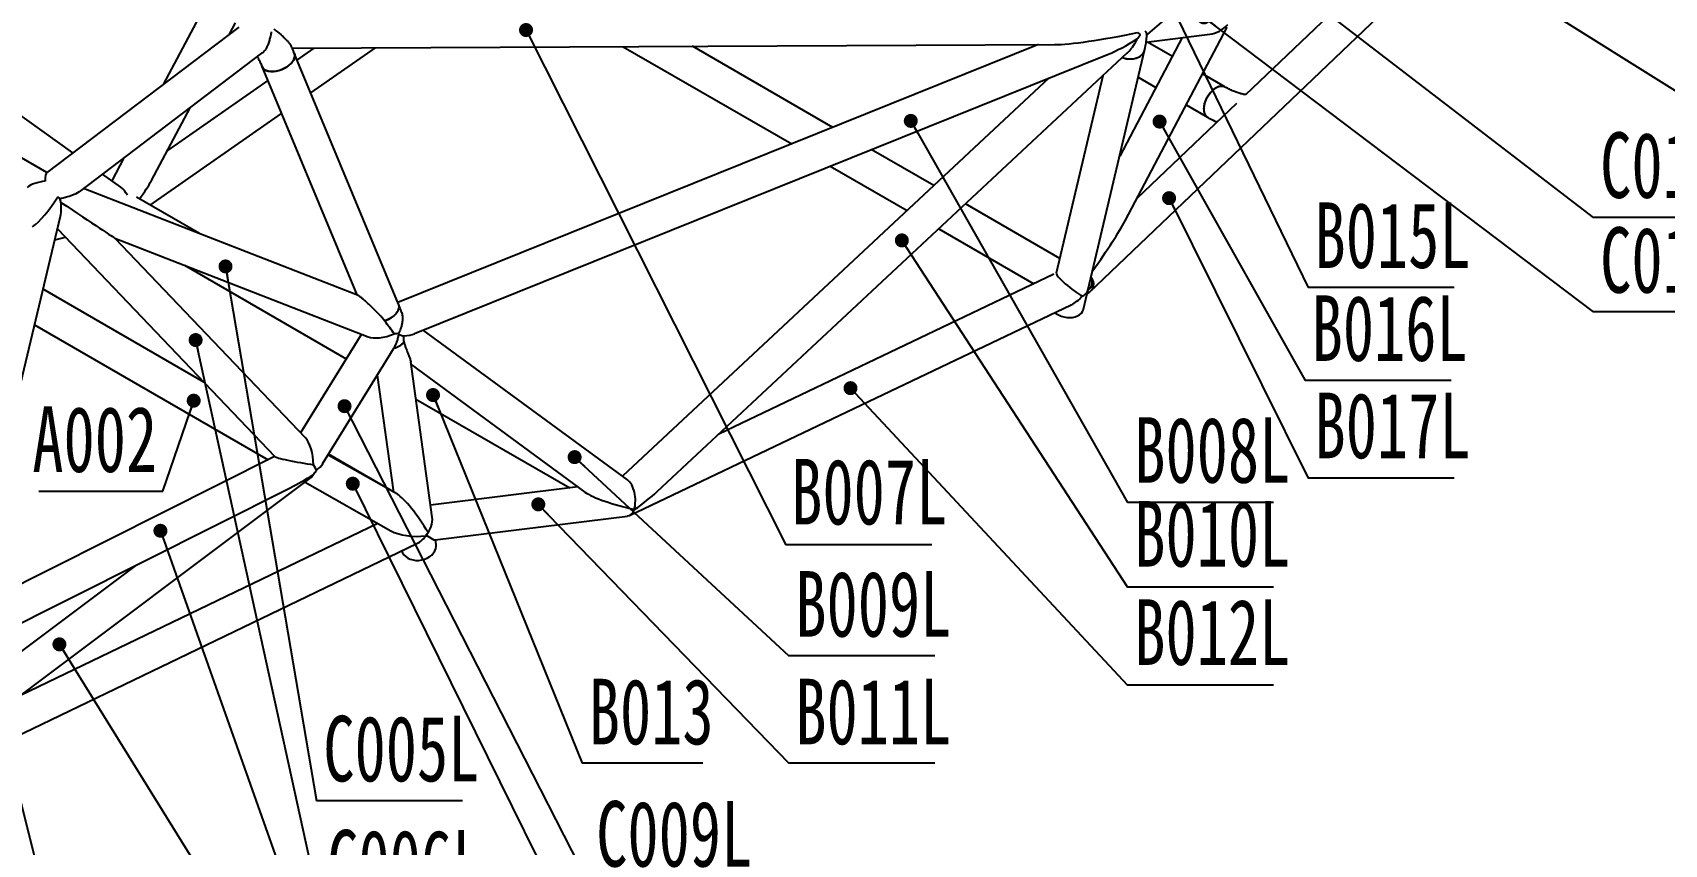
# Model space of a CAD drawing. Header units: millimetres. Extents: x 0 to 420, y 0 to 297.
# Drawn here: x 241.5 to 360, y 99.6 to 158.5 of the extents above; entities that cross this region are included whole.
import ezdxf

# ---------------------------------------------------------------- set-up
doc = ezdxf.new("R2010")
doc.units = ezdxf.units.MM
for name, color, linetype in [('A', 7, 'Continuous'), ('B', 7, 'Continuous'), ('C', 7, 'Continuous')]:
    doc.layers.add(name, color=color, linetype=linetype)
doc.styles.add('SLDTEXTSTYLE1', font='TXT', dxfattribs={"width": 0.7})
doc.dimstyles.new('SLDDIMSTYLE0', dxfattribs={"dimtxt": 0.18, "dimasz": 1.016, "dimexe": 0, "dimexo": 0.0625, "dimgap": 0, "dimtad": 0, "dimtih": 1, "dimtoh": 1, "dimdec": 0, "dimrnd": 1e-09, "dimzin": 0, "dimdsep": 46, "dimtxsty": 'Standard', "dimblk1": 'DOT', "dimblk2": 'DOT', "dimsah": 1, "dimcen": 0.09, "dimadec": 0, "dimazin": 0, "dimtfac": 1.016, "dimtdec": 0, "dimtofl": 0, "dimtmove": 0, "dimatfit": 3, "dimldrblk": 'DOT', "dimfxl": 0, "dimfrac": 2, "dimtolj": 1, "dimtzin": 0, "dimarcsym": 0})

# ---------------------------------------------------------------- blocks, each defined once
blk = doc.blocks.new('SW_NOTE_2')
at = {"layer": 'A', "color": 0}
blk.add_line((-9.01, 0), (0, 0), dxfattribs=at)
at = {"layer": 'A', "color": 0, "insert": (-9.49, 6.15), "char_height": 4.762, "attachment_point": 1, "style": 'SLDTEXTSTYLE1'}
blk.add_mtext('A002', dxfattribs=at)
blk = doc.blocks.new('_DOT')
at = {"color": 0, "linetype": 'ByBlock', "lineweight": -2}
blk.add_line((-0.5, 0), (-1, 0), dxfattribs=at)
at = {"color": 0, "linetype": 'ByBlock', "const_width": 0.5}
blk.add_lwpolyline([(-0.25, 0, 1), (0.25, 0, 1)], format="xyb", close=True, dxfattribs=at)
blk = doc.blocks.new('SW_NOTE_15')
at = {"layer": 'B', "color": 0}
blk.add_line((10.61, 0), (0, 0), dxfattribs=at)
at = {"layer": 'B', "color": 0, "insert": (0.4, 6.25), "char_height": 4.762, "attachment_point": 1, "style": 'SLDTEXTSTYLE1'}
blk.add_mtext('B007L', dxfattribs=at)
blk = doc.blocks.new('SW_NOTE_16')
at = {"layer": 'B', "color": 0}
blk.add_line((10.61, 0), (0, 0), dxfattribs=at)
at = {"layer": 'B', "color": 0, "insert": (0.48, 6.2), "char_height": 4.762, "attachment_point": 1, "style": 'SLDTEXTSTYLE1'}
blk.add_mtext('B008L', dxfattribs=at)
blk = doc.blocks.new('SW_NOTE_17')
at = {"layer": 'B', "color": 0}
blk.add_line((10.61, 0), (0, 0), dxfattribs=at)
at = {"layer": 'B', "color": 0, "insert": (0.48, 6.26), "char_height": 4.762, "attachment_point": 1, "style": 'SLDTEXTSTYLE1'}
blk.add_mtext('B010L', dxfattribs=at)
blk = doc.blocks.new('SW_NOTE_18')
at = {"layer": 'B', "color": 0}
blk.add_line((10.61, 0), (0, 0), dxfattribs=at)
at = {"layer": 'B', "color": 0, "insert": (0.48, 6.23), "char_height": 4.762, "attachment_point": 1, "style": 'SLDTEXTSTYLE1'}
blk.add_mtext('B012L', dxfattribs=at)
blk = doc.blocks.new('SW_NOTE_19')
at = {"layer": 'B', "color": 0}
blk.add_line((10.61, 0), (0, 0), dxfattribs=at)
at = {"layer": 'B', "color": 0, "insert": (0.47, 6.15), "char_height": 4.762, "attachment_point": 1, "style": 'SLDTEXTSTYLE1'}
blk.add_mtext('B009L', dxfattribs=at)
blk = doc.blocks.new('SW_NOTE_20')
at = {"layer": 'B', "color": 0}
blk.add_line((10.61, 0), (0, 0), dxfattribs=at)
at = {"layer": 'B', "color": 0, "insert": (0.47, 6.14), "char_height": 4.762, "attachment_point": 1, "style": 'SLDTEXTSTYLE1'}
blk.add_mtext('B011L', dxfattribs=at)
blk = doc.blocks.new('SW_NOTE_21')
at = {"layer": 'B', "color": 0}
blk.add_line((8.77, 0), (0, 0), dxfattribs=at)
at = {"layer": 'B', "color": 0, "insert": (0.49, 6.14), "char_height": 4.762, "attachment_point": 1, "style": 'SLDTEXTSTYLE1'}
blk.add_mtext('B013', dxfattribs=at)
blk = doc.blocks.new('SW_NOTE_30')
at = {"layer": 'B', "color": 0}
blk.add_line((10.61, 0), (0, 0), dxfattribs=at)
at = {"layer": 'B', "color": 0, "insert": (0.45, 6.18), "char_height": 4.762, "attachment_point": 1, "style": 'SLDTEXTSTYLE1'}
blk.add_mtext('B015L', dxfattribs=at)
blk = doc.blocks.new('SW_NOTE_31')
at = {"layer": 'B', "color": 0}
blk.add_line((10.61, 0), (0, 0), dxfattribs=at)
at = {"layer": 'B', "color": 0, "insert": (0.47, 6.18), "char_height": 4.762, "attachment_point": 1, "style": 'SLDTEXTSTYLE1'}
blk.add_mtext('B016L', dxfattribs=at)
blk = doc.blocks.new('SW_NOTE_32')
at = {"layer": 'B', "color": 0}
blk.add_line((10.61, 0), (0, 0), dxfattribs=at)
at = {"layer": 'B', "color": 0, "insert": (0.45, 6.21), "char_height": 4.762, "attachment_point": 1, "style": 'SLDTEXTSTYLE1'}
blk.add_mtext('B017L', dxfattribs=at)
blk = doc.blocks.new('SW_NOTE_40')
at = {"layer": 'C', "color": 0}
blk.add_line((10.61, 0), (0, 0), dxfattribs=at)
at = {"layer": 'C', "color": 0, "insert": (0.49, 6.17), "char_height": 4.762, "attachment_point": 1, "style": 'SLDTEXTSTYLE1'}
blk.add_mtext('C005L', dxfattribs=at)
blk = doc.blocks.new('SW_NOTE_41')
at = {"layer": 'C', "color": 0}
blk.add_line((10.61, 0), (0, 0), dxfattribs=at)
at = {"layer": 'C', "color": 0, "insert": (0.41, 6.16), "char_height": 4.762, "attachment_point": 1, "style": 'SLDTEXTSTYLE1'}
blk.add_mtext('C006L', dxfattribs=at)
blk = doc.blocks.new('SW_NOTE_44')
at = {"layer": 'C', "color": 0}
blk.add_line((10.61, 0), (0, 0), dxfattribs=at)
at = {"layer": 'C', "color": 0, "insert": (0.43, 6.25), "char_height": 4.762, "attachment_point": 1, "style": 'SLDTEXTSTYLE1'}
blk.add_mtext('C009L', dxfattribs=at)
blk = doc.blocks.new('SW_NOTE_57')
at = {"layer": 'C', "color": 0}
blk.add_line((10.61, 0), (0, 0), dxfattribs=at)
at = {"layer": 'C', "color": 0, "insert": (0.5, 6.15), "char_height": 4.762, "attachment_point": 1, "style": 'SLDTEXTSTYLE1'}
blk.add_mtext('C012L', dxfattribs=at)
blk = doc.blocks.new('SW_NOTE_58')
at = {"layer": 'C', "color": 0}
blk.add_line((10.61, 0), (0, 0), dxfattribs=at)
at = {"layer": 'C', "color": 0, "insert": (0.5, 6.18), "char_height": 4.762, "attachment_point": 1, "style": 'SLDTEXTSTYLE1'}
blk.add_mtext('C013L', dxfattribs=at)

msp = doc.modelspace()

# ---------------------------------------------------------------- linework, layer by layer
at = {"color": 7, "linetype": 'Continuous', "lineweight": 25}
for p, q in [((322.51, 158.44), (335.74, 169.81)), ((318.27, 139.7), (346.91, 167.03)), ((242.49, 148.39), (215.07, 164.22)), ((339.87, 163.82), (329.6, 154.03)), ((254.39, 161.25), (250.94, 154.79)), ((244.38, 149.82), (230.57, 159.7)), ((256.45, 158.96), (242.47, 148.38)), ((255.76, 158.44), (256.2, 159.26)), ((320.85, 144.87), (328.28, 158.94)), ((325.01, 158.19), (320.46, 149.57)), ((322.38, 157.85), (327.01, 158.44)), ((322.44, 158.35), (322.45, 158.4)), ((322.44, 158.38), (322.44, 158.38)), ((324.29, 156.82), (322.48, 157.86)), ((244.86, 147), (258.13, 157.05)), ((260.32, 157.42), (315.73, 157.68)), ((268.05, 138.83), (260.48, 157.06)), ((261.9, 157.42), (260.68, 156.57)), ((261.68, 154.17), (266.37, 157.45)), ((314.55, 157.68), (268, 138.95)), ((269.21, 136.69), (319.58, 156.96)), ((284.38, 157.53), (296.63, 150.47)), ((286.86, 125.22), (321.01, 157.08)), ((299.62, 151.67), (289.42, 157.56)), ((318.18, 139.91), (322.27, 157.26)), ((258.13, 156.08), (265.02, 139.5)), ((319.23, 155.41), (315.85, 141.07)), ((328.11, 154.61), (326.49, 155.55)), ((258.55, 155.08), (251.26, 149.99)), ((315.33, 155.26), (284.32, 126.33)), ((321.81, 155.32), (323.1, 154.57)), ((250.1, 147.81), (252.92, 153.1)), ((328.96, 153.41), (321.71, 146.5)), ((325.3, 153.3), (326.84, 152.41)), ((250.01, 146.02), (259.55, 152.68)), ((248.1, 149.45), (247.21, 147.79)), ((306.95, 147.44), (302.41, 150.06)), ((247.88, 147.32), (246.54, 148.27)), ((299.42, 148.85), (305.01, 145.63)), ((265.08, 139.48), (245.16, 147.23)), ((253.6, 143.95), (249, 146.6)), ((316.1, 142.15), (309.25, 146.11)), ((236.33, 115.25), (243.49, 145.22)), ((243.08, 143.49), (243.86, 143.69)), ((243.27, 144.31), (259.07, 127.76)), ((261.29, 129.11), (247.44, 143.62)), ((247.44, 143.62), (265.84, 136.46)), ((307.31, 144.3), (314.22, 140.31)), ((252.5, 141.65), (264.26, 134.86)), ((315.67, 141), (291.32, 129.39)), ((253.91, 133.16), (242.22, 139.91)), ((284.85, 123.49), (316.93, 138.79)), ((317.84, 138.47), (318.18, 139.91)), ((241.61, 137.33), (258.58, 127.53)), ((265.37, 136.64), (260.94, 129.48)), ((284.7, 126.06), (269.84, 136.95)), ((262.54, 127.24), (267.7, 135.59)), ((267.7, 135.59), (267.72, 135.63)), ((270.5, 123.36), (268.94, 134.64)), ((268.97, 134.44), (281.6, 125.18)), ((266.46, 133.59), (266.53, 133.55)), ((266.51, 133.67), (267.69, 125.18)), ((269.32, 131.94), (280.5, 125.48)), ((259.05, 127.77), (236.63, 116.51)), ((267.98, 125.02), (262.93, 127.87)), ((267.68, 125.21), (262.97, 127.93)), ((232.73, 104.52), (261.61, 126.16)), ((261.26, 125.9), (267.49, 122.37)), ((235.7, 113.2), (260.18, 125.5)), ((281.09, 125.56), (270.38, 124.23)), ((270.71, 121.71), (284.7, 123.44)), ((266.55, 122.9), (240.58, 110.4)), ((199.76, 87.93), (269.38, 121.44)), ((270.05, 122.06), (270.1, 122.09)), ((270.78, 121.38), (270.73, 121.71)), ((248.99, 119.88), (233.01, 107.9))]:
    msp.add_line(p, q, dxfattribs=at)
at = {"color": 7, "linetype": 'Continuous', "lineweight": 25, "flags": 128}
for points in [[(260.48, 157.06), (260.51, 156.95), (260.51, 156.81), (260.48, 156.67), (260.41, 156.53), (260.31, 156.39), (260.18, 156.25), (260.03, 156.12), (259.86, 156.01), (259.67, 155.91), (259.47, 155.83), (259.26, 155.77), (259.06, 155.74), (258.86, 155.72), (258.68, 155.74), (258.51, 155.77), (258.37, 155.83), (258.26, 155.91), (258.17, 156.01), (258.13, 156.08)], [(258.44, 155.8), (258.59, 155.75), (258.77, 155.73), (258.96, 155.73), (259.16, 155.75), (259.36, 155.8), (259.57, 155.87), (259.76, 155.96), (259.95, 156.06), (260.11, 156.19), (260.25, 156.32), (260.36, 156.46), (260.45, 156.6), (260.5, 156.74), (260.51, 156.88), (260.5, 157.01), (260.48, 157.06)], [(320.65, 156.74), (320.83, 156.69), (321.04, 156.65), (321.26, 156.64), (321.46, 156.66), (321.65, 156.7), (321.83, 156.76), (321.98, 156.85), (322.11, 156.96), (322.2, 157.08), (322.26, 157.22), (322.27, 157.26)], [(326.58, 153), (326.59, 153.18), (326.63, 153.37), (326.69, 153.57), (326.78, 153.76), (326.88, 153.95), (327.01, 154.13), (327.14, 154.28), (327.29, 154.42), (327.44, 154.53), (327.59, 154.61), (327.74, 154.66), (327.88, 154.67), (328.01, 154.66), (328.11, 154.61)], [(328.11, 154.61), (328.07, 154.64), (327.95, 154.67), (327.81, 154.67), (327.67, 154.64), (327.51, 154.57), (327.36, 154.48), (327.21, 154.35), (327.07, 154.21), (326.94, 154.04), (326.83, 153.86), (326.73, 153.67), (326.66, 153.47), (326.61, 153.27), (326.58, 153.09), (326.58, 152.91), (326.61, 152.75), (326.66, 152.61), (326.73, 152.5), (326.83, 152.42), (326.84, 152.41)], [(267.05, 137.6), (267.14, 137.64), (267.34, 137.73), (267.52, 137.83), (267.68, 137.96), (267.82, 138.09), (267.94, 138.23), (268.02, 138.37), (268.07, 138.51), (268.09, 138.65), (268.07, 138.78), (268.05, 138.83)], [(268.05, 138.83), (268.08, 138.72), (268.08, 138.58), (268.05, 138.44), (267.98, 138.3), (267.89, 138.16), (267.76, 138.02), (267.6, 137.89), (267.43, 137.78), (267.24, 137.68), (267.06, 137.61)], [(315.74, 138.22), (315.83, 138.15), (316.01, 138.05), (316.2, 137.96), (316.41, 137.9), (316.62, 137.87), (316.83, 137.85), (317.03, 137.87), (317.23, 137.91), (317.4, 137.98), (317.55, 138.06), (317.68, 138.17), (317.77, 138.3), (317.84, 138.44), (317.84, 138.47)], [(268.29, 120.92), (268.35, 120.77), (268.45, 120.62), (268.58, 120.5), (268.73, 120.39), (268.91, 120.31), (269.11, 120.25), (269.32, 120.22), (269.53, 120.22), (269.74, 120.25), (269.95, 120.3), (270.14, 120.38), (270.32, 120.49), (270.48, 120.61), (270.6, 120.76), (270.7, 120.91), (270.76, 121.08), (270.78, 121.24), (270.78, 121.38)]]:
    msp.add_lwpolyline(points, dxfattribs=at)
at = {"color": 7, "linetype": 'Continuous', "lineweight": 25}
for centre, radius, start, end in [((321.21, 158.23), 1.59, 249.5617, 296.0875), ((321.57, 157.44), 0.723, 297.699, 345.0476), ((258.62, 156.3), 0.527, 204.0719, 250.5101), ((327.22, 152.93), 0.641, 174.4803, 234.2037), ((317.44, 140.12), 0.769, 292.1129, 343.8887), ((267.41, 136.95), 1.36, 283.6099, 320.5499), ((267.39, 136.98), 1.39, 284.3806, 319.8956)]:
    msp.add_arc(centre, radius, start, end, dxfattribs=at)
for centre, major_axis, ratio, start_param, end_param in [((327.27, 159.75), (1.34, 0.93), 0.708074, 4.079124, 5.026375), ((321.19, 158.98), (6.04, 1.19), 0.086904, 3.568321, 4.790374), ((321.19, 158.98), (3.47, 2.21), 0.252507, 4.077265, 4.70862), ((321.19, 158.98), (1.91, 0.85), 0.557807, 5.166326, 5.206525), ((242.58, 146.87), (-0.09, 1.52), 0.126485, 0.083692, 0.937996), ((242.58, 146.87), (1.85, 0.11), 0.48642, 1.654489, 2.508793), ((247.65, 145.92), (-0.36, 1.55), 0.599385, 5.131605, 5.683306), ((247.65, 145.92), (2.7, 3.04), 0.213368, 5.080101, 5.556582), ((242.58, 146.87), (1.73, 2.64), 0.232126, 3.716106, 4.771915), ((242.58, 146.87), (1.13, -0.74), 0.166203, 0.743087, 0.996283), ((242.58, 146.87), (2.41, 0.34), 0.211418, 5.049061, 5.921301), ((242.58, 146.87), (-0.83, 1.58), 0.364803, 4.110401, 4.290979), ((242.58, 146.87), (-0.57, 2.13), 0.366568, 3.734421, 4.417981), ((242.58, 146.87), (4.86, -3.25), 0.002037, 4.909019, 6.274025), ((316.95, 140.2), (4.18, 5.53), 0.089127, 4.974109, 5.782663), ((316.95, 140.2), (1.09, -0.88), 0.140499, 3.194239, 5.621267), ((316.95, 140.2), (1.62, 0.19), 0.623003, 5.431655, 6.686769), ((316.95, 140.2), (1.13, 1.41), 0.615563, 4.05047, 4.645102), ((267.25, 137.27), (1.68, 0.56), 0.414287, 3.603271, 4.864355), ((267.25, 137.27), (2.28, -0.29), 0.302699, 5.2926, 5.784732), ((261.16, 127.41), (-0.19, 1.86), 0.375463, 4.538776, 5.830668), ((261.16, 127.41), (2.1, -0.36), 0.061389, 3.224362, 5.074064), ((261.16, 127.41), (-0.888, 0.969), 0.321484, 3.657046, 4.177102), ((261.16, 127.41), (-0.888, 0.969), 0.321484, 3.657046, 4.177102), ((261.16, 127.41), (1.5, 0.38), 0.614264, 5.223781, 5.714834), ((261.16, 127.41), (4.36, 2.7), 0.232117, 4.345886, 4.730777), ((261.16, 127.41), (-0.09, 1.39), 0.671031, 3.554742, 3.902857), ((261.16, 127.41), (0.03, 1.33), 0.781434, 3.921244, 4.168438), ((261.16, 127.41), (2.31, -0.06), 0.322464, 5.10715, 5.132938), ((261.16, 127.41), (-0.38, 1.49), 0.583462, 4.077595, 4.144038), ((284.42, 124.69), (-0.09, 1.49), 0.56454, 4.158579, 5.845966), ((269.3, 122.81), (-1.52, 2.24), 0.169351, 4.344113, 5.953516), ((284.42, 124.69), (3.03, -0.79), 0.179746, 3.566681, 5.00693), ((284.42, 124.69), (3.63, 2.47), 0.24844, 4.760379, 5.267241), ((269.3, 122.81), (0.88, 1.14), 0.737066, 4.61423, 5.654675), ((284.42, 124.69), (-0.36, 1.23), 0.611618, 3.042728, 4.232695), ((284.42, 124.69), (-0.36, 1.23), 0.611618, 3.042728, 4.232695), ((284.42, 124.69), (1.69, 0.1), 0.515783, 5.138998, 5.148256), ((284.42, 124.69), (2.46, 1.15), 0.370374, 4.850368, 4.859243), ((284.42, 124.69), (0.33, 1.26), 0.773238, 4.293212, 4.29791), ((284.42, 124.69), (-0.72, 1.06), 0.311896, 3.696445, 3.761827), ((269.3, 122.81), (2.21, -0.07), 0.381274, 3.772088, 5.062904), ((269.3, 122.81), (0.04, 1.33), 0.753882, 4.155828, 4.298619), ((269.3, 122.81), (0.75, 1.4), 0.670081, 3.885032, 4.548752), ((269.3, 122.81), (1.08, 0.74), 0.83741, 4.825333, 4.923916), ((269.3, 122.81), (1.43, -1.1), 0.097109, 5.340899, 6.185026), ((269.3, 122.81), (1.37, -0.73), 0.226551, 5.44109, 5.455828)]:
    msp.add_ellipse(centre, major_axis=major_axis, ratio=ratio, start_param=start_param, end_param=end_param, dxfattribs=at)
for points, knots in [([(258.8, 158.62), (258.8, 158.62), (258.79, 158.52), (258.75, 158.3), (258.67, 158), (258.58, 157.71), (258.47, 157.47), (258.35, 157.28), (258.25, 157.13), (258.17, 157.08), (258.13, 157.06)], [0, 0, 0, 0, 0.00126, 0.166371, 0.335009, 0.49453, 0.658243, 0.779575, 0.90393, 1, 1, 1, 1]), ([(258.99, 158.8), (258.99, 158.8), (259.17, 158.67), (259.43, 158.47), (259.72, 158.21), (259.91, 158.01), (260.07, 157.84), (260.19, 157.69), (260.23, 157.61), (260.24, 157.58)], [0, 0, 0, 0, 0.001049, 0.298877, 0.452306, 0.605693, 0.753218, 0.902784, 1, 1, 1, 1]), ([(321.01, 157.08), (321.03, 157.09), (321.16, 157.21), (321.39, 157.5), (321.61, 157.84), (321.71, 158.05), (321.73, 158.1)], [0, 0, 0, 0, 0.0384553, 0.4583128, 0.8897065, 1, 1, 1, 1]), ([(321.7, 158.07), (321.79, 158.17), (321.89, 158.28), (321.97, 158.4), (321.97, 158.4)], [0, 0, 0, 0, 0.994437, 1, 1, 1, 1]), ([(321.97, 158.4), (321.97, 158.4), (321.91, 158.45), (321.84, 158.5), (321.77, 158.55)], [0, 0, 0, 0, 0.00681, 1, 1, 1, 1]), ([(322.27, 157.26), (322.29, 157.34), (322.34, 157.55), (322.39, 157.92), (322.43, 158.23), (322.44, 158.39), (322.44, 158.41)], [0, 0, 0, 0, 0.209074, 0.586649, 0.965612, 1, 1, 1, 1]), ([(322.44, 158.42), (322.44, 158.44), (322.43, 158.51), (322.37, 158.6), (322.32, 158.65), (322.32, 158.65)], [0, 0, 0, 0, 0.402454, 0.997194, 1, 1, 1, 1]), ([(257.8, 156.79), (257.82, 156.77), (257.89, 156.63), (258, 156.39), (258.09, 156.18), (258.13, 156.08)], [0, 0, 0, 0, 0.1062509, 0.5810912, 1, 1, 1, 1]), ([(260.48, 157.06), (260.45, 157.13), (260.37, 157.32), (260.28, 157.51), (260.22, 157.63)], [0, 0, 0, 0, 0.387586, 1, 1, 1, 1]), ([(329.62, 154.05), (329.57, 154.05), (329.44, 154.07), (329.21, 154.13), (328.94, 154.22), (328.66, 154.33), (328.38, 154.46), (328.2, 154.57), (328.11, 154.61)], [0, 0, 0, 0, 0.112114, 0.296291, 0.478451, 0.659615, 0.840446, 1, 1, 1, 1]), ([(326.84, 152.41), (326.91, 152.37), (327.12, 152.26), (327.36, 152.13), (327.51, 152.07), (327.54, 152.06)], [0, 0, 0, 0, 0.317674, 0.910577, 1, 1, 1, 1]), ([(318.17, 139.85), (318.22, 139.89), (318.34, 140), (318.44, 140.2), (318.46, 140.43), (318.44, 140.59), (318.37, 140.68), (318.37, 140.69)], [0, 0, 0, 0, 0.189863, 0.483954, 0.670837, 0.959317, 1, 1, 1, 1]), ([(267.06, 137.6), (266.93, 137.76), (266.66, 138.07), (266.28, 138.45), (265.96, 138.76), (265.73, 138.97), (265.52, 139.16), (265.35, 139.3), (265.22, 139.4), (265.13, 139.46), (265.09, 139.48), (265.08, 139.48)], [0, 0, 0, 0, 0.2332471, 0.4689715, 0.5855338, 0.703399, 0.7817055, 0.8604782, 0.9090141, 0.9579266, 1, 1, 1, 1]), ([(268.28, 138.22), (268.24, 138.35), (268.17, 138.55), (268.08, 138.75), (268.05, 138.83)], [0, 0, 0, 0, 0.646704, 1, 1, 1, 1]), ([(267.73, 136.67), (267.64, 136.82), (267.53, 136.97), (267.3, 137.28), (267.18, 137.44), (267.06, 137.6)], [0, 0, 0, 0, 0.5, 0.5, 1, 1, 1, 1]), ([(268.27, 138.26), (268.3, 138.16), (268.36, 137.93), (268.34, 137.59), (268.28, 137.29), (268.19, 136.99), (268.1, 136.78), (268.03, 136.66), (268.03, 136.66)], [0, 0, 0, 0, 0.205387, 0.456335, 0.602169, 0.75122, 0.998548, 1, 1, 1, 1]), ([(268.09, 136.71), (268.09, 136.71), (268.03, 136.7), (267.9, 136.68), (267.76, 136.67), (267.69, 136.67)], [0, 0, 0, 0, 0.005342, 0.545038, 1, 1, 1, 1]), ([(267.72, 135.63), (267.77, 135.71), (267.81, 135.79), (267.88, 135.96), (267.92, 136.04), (267.98, 136.22), (268.01, 136.32), (268.04, 136.46), (268.05, 136.51), (268.07, 136.59), (268.08, 136.62), (268.08, 136.66), (268.09, 136.69), (268.09, 136.7), (268.09, 136.71)], [0, 0, 0, 0, 0.25, 0.25, 0.5, 0.5, 0.75, 0.75, 0.875, 0.875, 0.9375, 0.96875, 0.96875, 1, 1, 1, 1]), ([(268.03, 136.66), (268.03, 136.66), (268.13, 136.61), (268.28, 136.55), (268.38, 136.51), (268.42, 136.5)], [0, 0, 0, 0, 0.003032, 0.63133, 1, 1, 1, 1]), ([(268.42, 136.54), (268.42, 136.5), (268.41, 136.41), (268.41, 136.28), (268.43, 136.11), (268.49, 135.91), (268.59, 135.61), (268.72, 135.31), (268.83, 135.01), (268.9, 134.81), (268.94, 134.68), (268.94, 134.64), (268.94, 134.62)], [0, 0, 0, 0, 0.033602, 0.078906, 0.125258, 0.233442, 0.341822, 0.56107, 0.715242, 0.869904, 0.963381, 1, 1, 1, 1])]:
    msp.add_open_spline(points, degree=3, knots=knots, dxfattribs=at)
at = {"layer": 'A'}
msp.add_line((250.93, 125.25), (253.17, 131.82), dxfattribs=at)

# ---------------------------------------------------------------- block references
at = {"layer": 'A', "xscale": 1.016, "yscale": 1.016, "rotation": 71.20630054953182}
msp.add_blockref('_DOT', (253.17, 131.82, -17.44), dxfattribs=at)
at = {"layer": 'A'}
msp.add_blockref('SW_NOTE_2', (250.93, 125.25), dxfattribs=at)
at = {"layer": 'B'}
for name, p in [('SW_NOTE_30', (334.17, 140.04)), ('SW_NOTE_31', (333.94, 133.29)), ('SW_NOTE_32', (334.17, 126.19)), ('SW_NOTE_16', (321.04, 124.42)), ('SW_NOTE_15', (296.19, 121.34)), ('SW_NOTE_17', (321.04, 118.27)), ('SW_NOTE_19', (296.42, 113.29)), ('SW_NOTE_18', (321.04, 111.16)), ('SW_NOTE_21', (281.39, 105.48)), ('SW_NOTE_20', (296.42, 105.48))]:
    msp.add_blockref(name, p, dxfattribs=at)
at = {"layer": 'C'}
for name, p in [('SW_NOTE_58', (354.88, 145.13)), ('SW_NOTE_57', (354.88, 138.27)), ('SW_NOTE_40', (262.1, 102.76)), ('SW_NOTE_44', (281.99, 96.49)), ('SW_NOTE_41', (262.46, 94.48))]:
    msp.add_blockref(name, p, dxfattribs=at)

# ---------------------------------------------------------------- leaders
at = {"layer": 'B'}
for points in [[(323.78, 161.44), (334.17, 140.04)], [(277.32, 158.74), (296.19, 121.34)], [(305.28, 152.14), (321.04, 124.42)], [(323.36, 152.09), (333.94, 133.29)], [(324.05, 146.53), (334.17, 126.19)], [(304.63, 143.46), (321.04, 118.27)], [(300.9, 132.73), (321.04, 111.16)], [(270.56, 132.23), (281.39, 105.48)], [(280.85, 127.72), (296.42, 113.29)], [(278.21, 124.29), (296.42, 105.48)]]:
    msp.add_leader(points, dimstyle='SLDDIMSTYLE0', dxfattribs=at)
at = {"layer": 'C'}
for points in [[(342.58, 168.18), (368.73, 157.32)], [(342.2, 166), (368.73, 149.39)], [(330.17, 164.08), (354.88, 145.13)], [(326.58, 159.66), (354.88, 138.27)], [(255.48, 141.57), (262.1, 102.76)], [(253.31, 136.22), (262.46, 94.48)], [(264.13, 131.42), (281.99, 96.49)], [(264.73, 125.79), (284.23, 86.31)], [(250.75, 122.37), (263.52, 86.31)], [(236.27, 119.9), (244.71, 86.31)], [(243.41, 114.12), (265.42, 78.62)], [(231.91, 109.24), (246.36, 76.85)]]:
    msp.add_leader(points, dimstyle='SLDDIMSTYLE0', dxfattribs=at)

doc.saveas('drawing.dxf')
